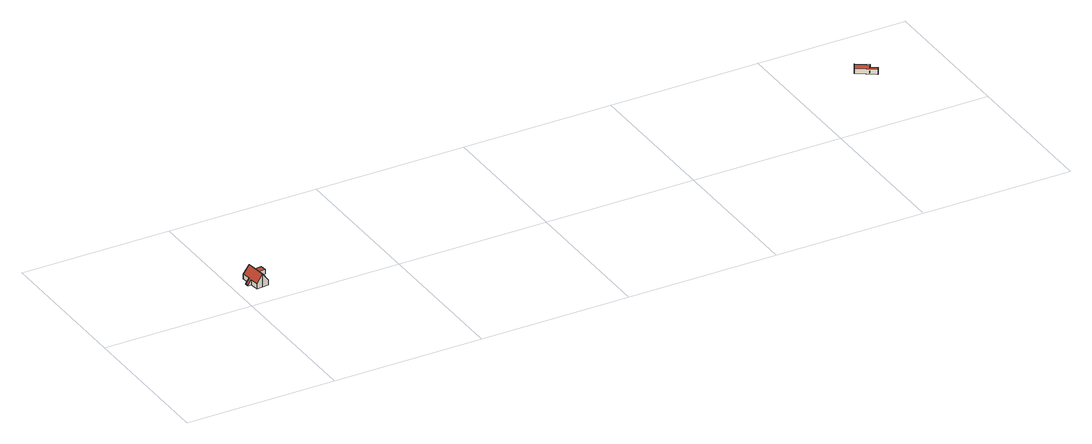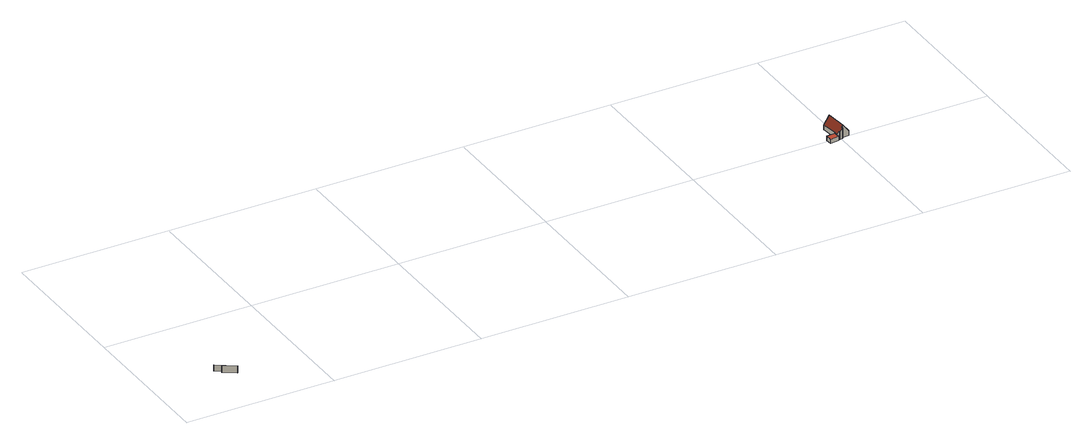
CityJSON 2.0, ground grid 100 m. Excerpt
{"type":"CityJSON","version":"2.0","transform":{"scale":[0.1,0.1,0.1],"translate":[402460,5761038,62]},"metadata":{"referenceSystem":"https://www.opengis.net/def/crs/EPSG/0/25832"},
"CityObjects":{
"building1":{"type":"Building","attributes":{"Gemeindeschluessel":"05515000","Geometrietyp2DReferenz":"3000","function":"31001_1000","roofType":"3100","measuredHeight":8.64},"address":[{"country":"Germany","locality":"Münster","thoroughfareNumber":"450","thoroughfareName":"Steinfurter Straße"}],"geometry":[{"type":"Solid","lod":"2","boundaries":[[[[0,1,2,3]],[[4,5,1,0]],[[6,7,5,4]],[[8,9,7,6]],[[10,11,9,8]],[[12,13,11,10]],[[14,15,13,12]],[[16,17,15,14]],[[18,19,17,16]],[[20,21,19,18]],[[22,23,21,20]],[[24,25,23,22]],[[26,27,25,24]],[[28,29,27,26]],[[3,2,29,28]],[[22,20,18,16,14,12,10,8,24]],[[6,4,0,3,28,26,24,8]],[[1,5,7,9,11,13,15,17,19,21,23,25,27,29,2]]]],"semantics":{"surfaces":[{"type":"WallSurface"},{"type":"RoofSurface"},{"type":"GroundSurface"}],"values":[[0,0,0,0,0,0,0,0,0,0,0,0,0,0,0,1,1,2]]}}]},
"building2":{"type":"Building","attributes":{"Gemeindeschluessel":"05515000","Geometrietyp2DReferenz":"3000","function":"31001_2460","roofType":"9999","measuredHeight":3},"geometry":[{"type":"Solid","lod":"2","boundaries":[[[[30,31,32,33,34]],[[32,35,36,33]],[[31,37,35,32]],[[30,21,37,31]],[[34,19,21,30]],[[33,36,19,34]],[[35,37,21,19,36]]]],"semantics":{"surfaces":[{"type":"RoofSurface"},{"type":"WallSurface"},{"type":"GroundSurface"}],"values":[[0,1,1,1,1,1,2]]}}]},
"building3":{"type":"Building","attributes":{"Gemeindeschluessel":"05515000","Geometrietyp2DReferenz":"3000","function":"51009_1610","roofType":"2100","measuredHeight":4.91},"geometry":[{"type":"Solid","lod":"2","boundaries":[[[[38,39,40,41]],[[42,43,39,38]],[[44,45,43,42]],[[46,47,45,44]],[[48,49,47,46]],[[41,40,49,48]],[[46,44,42,38,41,48]],[[39,43,45,47,49,40]]]],"semantics":{"surfaces":[{"type":"WallSurface"},{"type":"RoofSurface"},{"type":"GroundSurface"}],"values":[[0,0,0,0,0,0,1,2]]}}]}
},
"vertices":[
[9,86,117],[9,86,113],[12,63,113],[12,63,117],[33,88,147],[33,88,113],[27,147,147],[27,147,113],[68,151,200],[68,151,113],[77,152,188],[77,152,113],[76,161,188],[76,161,113],[94,163,164],[94,163,113],[95,154,164],[95,154,113],[108,155,147],[108,155,113],[111,128,147],[111,128,113],[122,15,147],[122,15,113],[82,11,200],[82,11,113],[41,7,147],[41,7,113],[35,65,147],[35,65,113],
[111,128,143],[169,134,143],[165,177,143],[107,171,143],[108,155,143],[165,177,113],[107,171,113],[169,134,113],
[4455,642,59],[4455,642,10],[4441,619,10],[4441,619,44],[4533,592,59],[4533,592,10],[4524,578,50],[4524,578,10],[4566,552,50],[4566,552,10],[4560,542,44],[4560,542,10]
]}
